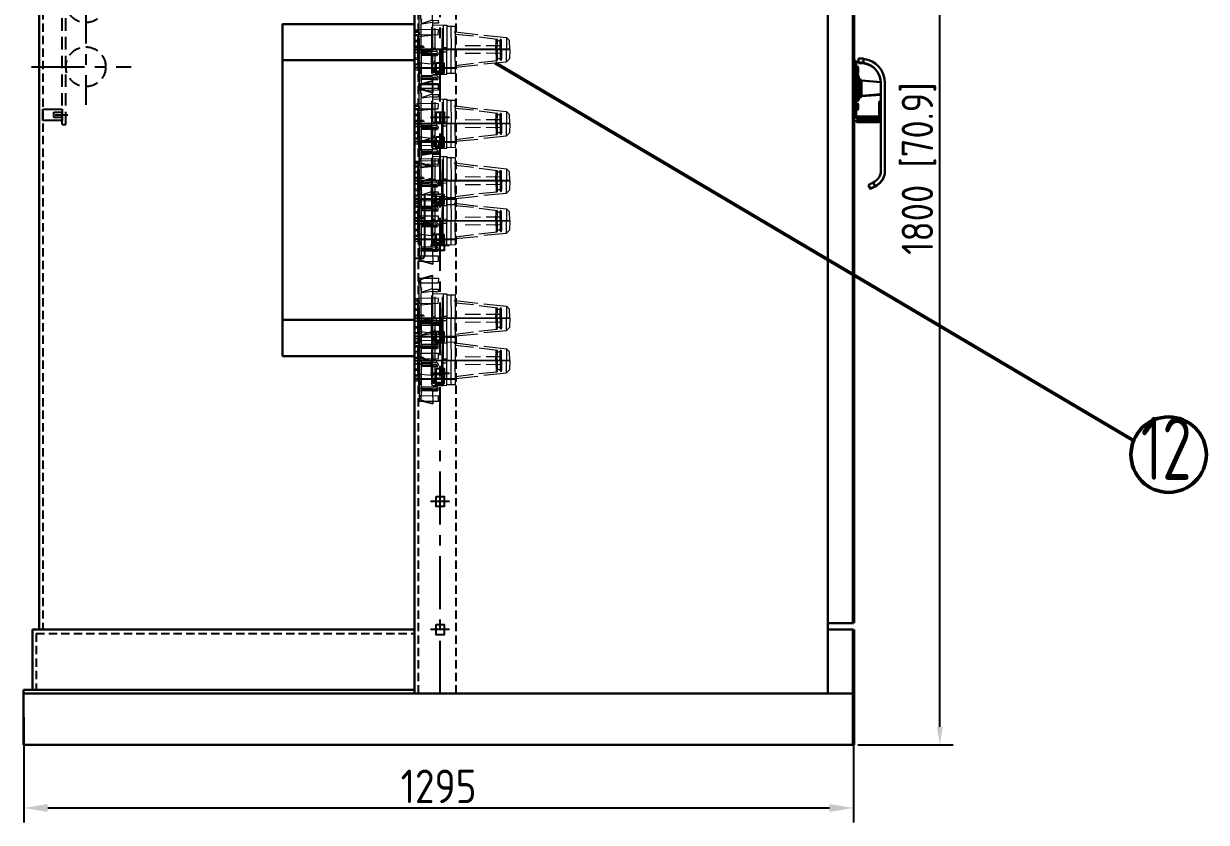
# Model space of a CAD drawing. Header units: millimetres. Extents: x 226184 to 236274, y -181921 to -175474.
# Drawn here: x 230604 to 232450, y -178184 to -176937 of the extents above; entities that cross this region are included whole.
import ezdxf

# ---------------------------------------------------------------- set-up
doc = ezdxf.new("R2010")
doc.units = ezdxf.units.MM
doc.header["$LTSCALE"] = 13
for name, pattern in [('CENTER', [50.8, 31.75, -6.35, 6.35, -6.35]), ('CENTERX2', [101.6, 63.5, -12.7, 12.7, -12.7]), ('DASHED', [0.75, 0.5, -0.25])]:
    doc.linetypes.add(name, pattern=pattern)
doc.layers.get('0').update_dxf_attribs({"color": 1, "linetype": 'CENTER'})
for name, color, linetype in [('1', 4, 'Continuous'), ('4虚线层', 6, 'DASHED'), ('C00-00-00', 7, 'Continuous'), ('PDF_几何图形', 7, 'Continuous'), ('粗实线', 4, 'Continuous')]:
    doc.layers.add(name, color=color, linetype=linetype)
doc.layers.add('2细实线', color=3, linetype='Continuous', lineweight=20)
doc.layers.add('标注、文本', color=3, linetype='Continuous', lineweight=25)
doc.styles.add('pdm', font='gbenor.shx', dxfattribs={"width": 0.8, "bigfont": 'gbhzfs.shx'})
doc.styles.get("Standard").update_dxf_attribs({"font": 'gbenor.shx', "bigfont": 'gbcbig.shx'})
doc.dimstyles.new('英寸 1-10', dxfattribs={"dimscale": 14, "dimtxt": 3.5, "dimasz": 2, "dimexe": 1.5, "dimexo": 0.5, "dimgap": 0.5, "dimtad": 1, "dimtoh": 1, "dimdec": 1, "dimdsep": 46, "dimtxsty": 'Standard', "dimcen": 2.5, "dimclrd": 3, "dimclre": 3, "dimclrt": 3, "dimadec": 0, "dimazin": 2, "dimtfac": 1, "dimtdec": 1, "dimtmove": 0, "dimatfit": 2, "dimfxl": 1, "dimarcsym": 0})
doc.dimstyles.new('郁文书', dxfattribs={"dimscale": 15, "dimtxt": 3.5, "dimasz": 2.5, "dimexe": 1.5, "dimexo": 0, "dimgap": 0.5, "dimtad": 1, "dimtoh": 1, "dimtxsty": 'Standard', "dimcen": 2.5, "dimclrd": 3, "dimclre": 3, "dimclrt": 2, "dimadec": 0, "dimazin": 0, "dimtfac": 1, "dimtmove": 0, "dimatfit": 2, "dimfxl": 1, "dimarcsym": 0})

# ---------------------------------------------------------------- blocks, each defined once
blk = doc.blocks.new('qecweqw')
at = {"layer": 'C00-00-00'}
h = blk.add_hatch(color=256, dxfattribs=at)
h.dxf.hatch_style = 2
h.paths.add_polyline_path([(142974.3, -156956.2), (142974.4, -156987.5), (142977.8, -156988.3)])
h = blk.add_hatch(color=256, dxfattribs=at)
h.dxf.hatch_style = 2
h.paths.add_polyline_path([(142974.3, -156956.2), (142977.8, -156957), (142977.8, -156988.3)])
h = blk.add_hatch(color=256, dxfattribs=at)
h.dxf.hatch_style = 2
h.paths.add_polyline_path([(142974.5, -156993.4), (142977.2, -156994), (142974.3, -156994.1)])
h = blk.add_hatch(color=256, dxfattribs=at)
h.dxf.hatch_style = 2
h.paths.add_polyline_path([(142974.4, -156987.5), (142974.5, -156993.4), (142977.2, -156994)])
h = blk.add_hatch(color=256, dxfattribs=at)
h.dxf.hatch_style = 2
h.paths.add_polyline_path([(142974.4, -156987.5), (142977.8, -156988.3), (142977.2, -156994)])
at = {"color": 2, "linetype": 'ByBlock', "lineweight": 18}
blk.add_line((142967.4, -156925.7), (142967.4, -156987.7), dxfattribs=at)
blk.add_line((143116.3, -156956.2), (142967.4, -156956.5))
at = {"layer": '1', "color": 1, "linetype": 'CENTERX2', "lineweight": -3, "ltscale": 0.1}
blk.add_line((143032.4, -156985.2), (142973.4, -156985.2), dxfattribs=at)
at = {"layer": 'C00-00-00', "lineweight": 0}
for points in [[(142974, -156893.5), (143004.6, -156893.6), (143004.3, -156901.7), (142974.4, -156901.4)], [(142974.6, -156933), (143004.4, -156933.3), (143004.7, -156925.4), (142974.3, -156924.9)], [(142974.2, -157019.6), (143004.9, -157019.4), (143004.6, -157011.3), (142974.6, -157011.6)]]:
    blk.add_lwpolyline(points, close=True, dxfattribs=at)
for points in [[(142974.5, -156929.8), (142974.5, -156892.6)], [(142977, -156897.1), (142974.8, -156896.9), (142975.4, -156902.6), (142977.5, -156902.1)], [(142977.1, -156894.2), (142993.5, -156889.6), (142995.6, -156889.1), (142995.3, -156891.4)], [(142977.4, -156895.6), (142993, -156890.5), (142995.2, -156890.7)], [(142977.1, -156913.2), (142978.2, -156911.5), (142979.6, -156911.1)], [(142979.3, -156909.7), (142977.7, -156909.4), (142977.4, -156908)], [(142977.4, -156908), (142977.6, -156915.2)], [(142995.7, -156910.9), (142993.5, -156911.1), (142977.7, -156916.2)], [(142977.9, -156956.3), (142977.7, -156916.2), (142995.7, -156913.8)], [(142995.7, -156910.9), (143004.5, -156910.7), (143004.9, -156915.2), (142995.4, -156915.2)], [(142995.7, -156910.9), (142995.6, -156952.4), (142996.1, -156953.2), (142997.3, -156954.2)], [(142996.3, -156917.6), (143012.2, -156918.3), (143018, -156918.2), (143018, -156956.1)], [(143018, -156918.2), (143018.4, -156919.8), (143030.8, -156919.7), (143031.1, -156956.2)], [(143024.3, -156919.7), (143024.6, -156956.2)], [(142967.4, -156925.7), (142973.4, -156925.4)], [(142971.7, -156935.9), (142994, -156933.8)], [(142974.3, -156956.2), (142974.3, -156924.9), (142973.4, -156925.4), (142973.4, -156956.7)], [(142994, -156933.8), (142993.9, -156956.4)], [(142999.4, -156954.7), (142999.5, -156922.7)], [(143029.4, -156928.9), (143031, -156928.5), (143066.3, -156933)], [(143068.5, -156936.4), (143096.8, -156940.1)], [(143075.6, -156933.7), (143111.2, -156937.6), (143111.2, -156956.5)], [(143116.3, -156956.2), (143115.9, -156942.3), (143111.2, -156937.6)], [(142981.3, -156951.3), (142967.4, -156951.1)], [(142967.4, -156952.4), (142983.2, -156952.4)], [(142974.3, -156956.2), (142974.4, -156987.5), (142973.5, -156988.1), (142973.4, -156956.7)], [(142977.9, -156956.3), (142977.2, -156994), (142974.3, -156994.1), (142974.3, -156956.2)], [(142977.9, -156956.3), (142977.6, -156995.6), (142978, -156997.1), (142979.4, -156997.4)], [(142996.4, -156989.7), (142994.7, -156990.8), (142994.2, -156992.9), (142994.6, -156994.4), (142996.7, -156994.9), (143012, -156994.8), (143017.9, -156994.7), (143018, -156956.1)], [(142995.5, -156965.5), (142995.6, -156990.3), (143010.2, -156990), (143011.7, -156989.6), (143012.1, -156988.2), (143012.2, -156956.2)], [(143002.6, -156959.8), (143000.1, -156954.9), (142997.3, -156954.2)], [(143018.2, -156993.3), (143031.3, -156993.4), (143031.1, -156956.2)], [(143070.3, -156950.7), (143046.3, -156950.3)], [(143075.4, -156978.8), (143111.2, -156975.4), (143111.2, -156956.5)], [(143103.1, -156950.3), (143079, -156950.5)], [(143096.6, -156940.7), (143097, -156942.3), (143098.4, -156942.6), (143099.9, -156942.2), (143100.9, -156941)], [(143101.8, -156940.5), (143101.1, -156940.3), (143100.9, -156941)], [(143103.1, -156956.8), (143103, -156941.5), (143102.4, -156940.6), (143101.8, -156940.5)], [(143116.3, -156956.2), (143115.9, -156970.7), (143111.2, -156975.4)], [(142967.4, -156960.5), (142983.5, -156960.5)], [(142981.8, -156961.6), (142967.4, -156961.7)], [(142971.7, -156976.7), (142993.8, -156978.9)], [(142974.7, -156960.7), (142974.7, -156989.1)], [(142977.3, -156962), (142978.4, -156963.7), (142979.8, -156964)], [(142979.5, -156965.4), (142977.9, -156965.8), (142977.6, -156967.2)], [(142977.8, -156959.9), (142978.2, -156961.5), (142979.6, -156961.8)], [(142995.5, -156965.5), (142995.6, -156990.3), (142996.1, -156991.1), (142997.3, -156992.1)], [(142995.5, -156965.5), (143002.7, -156965.7)], [(142995.6, -156961.9), (142995.8, -156964.1)], [(142995.6, -156961.9), (142995.8, -156964.1)], [(142997.8, -156990), (142995.6, -156990.3), (142999.4, -156989.7), (142999.8, -156965.7)], [(143002.3, -156964.1), (143002, -156962.6), (143000.6, -156962.3)], [(143004.7, -156963.2), (143004.4, -156961.7), (143004, -156960.2), (143002.6, -156959.8)], [(143002.7, -156965.7), (143003.7, -156964.5), (143004.7, -156963.2)], [(143070.5, -156962.4), (143046.4, -156962.7)], [(143068, -156976.4), (143096.3, -156973.5)], [(143103.2, -156962.7), (143079.3, -156962.2)], [(143101.1, -156971.7), (143099.9, -156970.6), (143098.5, -156970.3), (143097, -156970.7), (143096.5, -156972.8)], [(143101.1, -156971.7), (143101.6, -156972.5), (143102.3, -156972.7)], [(143102.3, -156972.7), (143103, -156972.8), (143103.3, -156971.4)], [(142967.4, -156987.7), (142973.5, -156988.1)], [(142974.6, -156983.2), (142974.8, -157020.4)], [(143002.6, -156997.7), (143000.1, -156992.8), (142997.3, -156992.1)], [(143031.3, -156983.9), (143066.3, -156980.4)], [(142977.3, -157015.9), (142975, -157016.1), (142975.6, -157010.4), (142977.7, -157010.9)], [(142977.3, -156999.9), (142978.4, -157001.6), (142979.8, -157001.9)], [(142977.6, -156995.6), (142977.8, -156997.8), (142978.2, -156999.4), (142979.6, -156999.7)], [(142977.6, -157005), (142977.8, -156997.8)], [(142979.5, -157003.3), (142977.9, -157003.7), (142977.6, -157005)], [(142995.5, -157003.3), (143002.7, -157003.6)], [(143002.3, -157002), (143002, -157000.5), (143000.6, -157000.2)], [(143004.7, -157001.1), (143004.4, -156999.6), (143004, -156998), (143002.6, -156997.7)], [(143002.7, -157003.6), (143003.6, -157003), (143004.7, -157001.1)], [(142977.3, -157018.8), (142993.8, -157023.3), (142995.8, -157023.8), (142995.6, -157021.6)], [(142977.6, -157017.4), (142993.2, -157022.5), (142995.5, -157022.3)]]:
    blk.add_lwpolyline(points, dxfattribs=at)
for points in [[(142977.4, -156908), (142977.4, -156908), (142977.1, -156894.2), (142977.1, -156894.2)], [(142995.3, -156909.6), (142995.3, -156909.6), (142995.6, -156889.1), (142995.6, -156889.1)], [(142994.1, -156920.7), (142994.1, -156920.7), (142993.9, -156956.4), (142993.9, -156956.4)], [(143012.2, -156918.3), (143012.2, -156918.3), (143012.2, -156956.2), (143012.2, -156956.2)], [(142967.4, -156925.7), (142971, -156925.5), (142973.4, -156925.4), (142973.4, -156925.4)], [(142967.4, -156928), (142971.1, -156927.8), (142973.6, -156927.6), (142973.6, -156927.6)], [(142967.4, -156929.3), (142971, -156929.1), (142973.3, -156929), (142973.3, -156929)], [(142967.4, -156932.9), (142970.9, -156932.8), (142973.2, -156932.6), (142973.2, -156932.6)], [(142967.4, -156934.6), (142971.1, -156934.3), (142973.6, -156934.2), (142973.6, -156934.2)], [(142971.9, -156938.2), (142971.9, -156938.2), (142972.2, -156974.7), (142972.2, -156974.7)], [(142974.8, -156938.1), (142974.8, -156938.1), (142974.5, -156974.5), (142974.5, -156974.5)], [(143010.4, -156923), (143010.4, -156923), (143009.9, -156956.4), (143009.9, -156956.4)], [(143012.1, -156924.9), (143012.1, -156924.9), (143012.2, -156956.2), (143012.2, -156956.2)], [(143030.8, -156932.1), (143030.8, -156932.1), (143059.3, -156935), (143059.3, -156935)], [(143094.5, -156956.3), (143094.5, -156956.3), (143094.7, -156939.6), (143094.7, -156939.6)], [(143096.5, -156956.8), (143096.5, -156956.8), (143096.8, -156940.1), (143096.8, -156940.1)], [(143101.8, -156940.5), (143101.8, -156940.5), (143101.9, -156939.8), (143101.9, -156939.8)], [(142967.4, -156941.7), (142971, -156941.5), (142973.3, -156941.4), (142973.3, -156941.4)], [(142967.4, -156943.9), (142971.1, -156943.8), (142973.6, -156943.7), (142973.6, -156943.7)], [(142973.6, -156956.1), (142973.6, -156956.1), (142970.9, -156956.1), (142967.4, -156956.1)], [(142967.4, -156956.6), (142976.7, -156956.6), (142998.2, -156956.6), (142998.2, -156956.6)], [(142973.4, -156956.7), (142973.4, -156956.7), (142970.8, -156956.7), (142967.4, -156956.7)], [(142993.8, -156978.9), (142993.8, -156978.9), (142993.9, -156956.4), (142993.9, -156956.4)], [(142994.2, -156992.9), (142994.2, -156992.9), (142993.9, -156956.4), (142993.9, -156956.4)], [(143010.2, -156990), (143010.2, -156990), (143009.9, -156956.4), (143009.9, -156956.4)], [(143012, -156994.8), (143012, -156994.8), (143012.2, -156956.2), (143012.2, -156956.2)], [(143012.1, -156953.3), (143012.1, -156953.3), (143018, -156953.2), (143018, -156953.2)], [(143024.7, -156993.3), (143024.7, -156993.3), (143024.6, -156956.2), (143024.6, -156956.2)], [(143094.5, -156956.3), (143094.5, -156956.3), (143094.8, -156973.8), (143094.8, -156973.8)], [(143096.5, -156956.8), (143096.5, -156956.8), (143096.3, -156973.5), (143096.3, -156973.5)], [(143101, -156956.3), (143101, -156956.3), (143100.9, -156941), (143100.9, -156941)], [(143101, -156956.3), (143101, -156956.3), (143101, -156972.3), (143101, -156972.3)], [(143103.1, -156956.8), (143103.1, -156956.8), (143103.3, -156971.4), (143103.3, -156971.4)], [(142967.4, -156968.9), (142971.1, -156969), (142973.5, -156969.1), (142973.5, -156969.1)], [(142967.4, -156971.1), (142971.2, -156971.3), (142973.7, -156971.4), (142973.7, -156971.4)], [(142978.8, -156958.7), (142978.8, -156958.7), (142994, -156962.2), (142994, -156962.2)], [(142995.4, -156959.6), (142995.4, -156959.6), (142979.4, -156959.6), (142979.4, -156959.6)], [(142995.5, -156965.5), (142995.5, -156965.5), (142979.5, -156965.4), (142979.5, -156965.4)], [(142995.6, -156961.9), (142995.6, -156961.9), (142979.6, -156961.8), (142979.6, -156961.8)], [(142995.8, -156964.1), (142995.8, -156964.1), (142979.8, -156964), (142979.8, -156964)], [(142995.3, -156982.2), (142995.3, -156982.2), (142999.6, -156973), (142999.6, -156973)], [(143002.6, -156959.8), (143002.6, -156959.8), (142995.4, -156959.6), (142995.4, -156959.6)], [(142995.6, -156961.9), (142995.6, -156961.9), (143000.6, -156962.3), (143000.6, -156962.3)], [(142995.8, -156964.1), (142995.8, -156964.1), (143002.3, -156964.1), (143002.3, -156964.1)], [(143002.3, -156964.1), (143002.3, -156964.1), (143002.5, -156963.4), (143002.5, -156963.4)], [(143012.1, -156959.8), (143012.1, -156959.8), (143017.9, -156959.7), (143017.9, -156959.7)], [(142967.4, -156978.3), (142971.1, -156978.5), (142973.5, -156978.6), (142973.5, -156978.6)], [(142967.4, -156979.8), (142971.3, -156980), (142973.9, -156980.1), (142973.9, -156980.1)], [(142967.4, -156983.5), (142971.2, -156983.6), (142973.8, -156983.8), (142973.8, -156983.8)], [(142967.4, -156984.9), (142971.1, -156985), (142973.4, -156985.1), (142973.4, -156985.1)], [(142967.4, -156987.7), (142971.1, -156987.9), (142973.5, -156988.1), (142973.5, -156988.1)], [(142994.2, -156992.9), (142994.2, -156992.9), (142994.4, -156992.2), (142994.4, -156992.2)], [(142999.8, -156984.7), (142999.8, -156984.7), (142995.6, -156990.3), (142995.6, -156990.3)], [(142996.4, -156989.7), (142996.4, -156989.7), (143012.4, -156989.8), (143012.4, -156989.8)], [(142999.3, -156986.7), (142999.3, -156986.7), (142997.8, -156990), (142997.8, -156990)], [(142999.1, -156978), (142999.1, -156978), (142999.3, -156977.3), (142999.3, -156977.3)], [(143031.2, -156981), (143031.2, -156981), (143059.7, -156977.4), (143059.7, -156977.4)], [(142977.6, -157005), (142977.6, -157005), (142977.3, -157018.8), (142977.3, -157018.8)], [(142995.4, -156997.5), (142995.4, -156997.5), (142979.4, -156997.4), (142979.4, -156997.4)], [(142995.5, -157003.3), (142995.5, -157003.3), (142979.5, -157003.3), (142979.5, -157003.3)], [(142995.6, -156999.7), (142995.6, -156999.7), (142979.6, -156999.7), (142979.6, -156999.7)], [(142995.8, -157002), (142995.8, -157002), (142979.8, -157001.9), (142979.8, -157001.9)], [(143002.6, -156997.7), (143002.6, -156997.7), (142995.4, -156997.5), (142995.4, -156997.5)], [(142995.5, -157003.3), (142995.5, -157003.3), (142995.8, -157023.8), (142995.8, -157023.8)], [(142995.6, -156999.7), (142995.6, -156999.7), (142995.8, -157002), (142995.8, -157002)], [(142995.6, -156999.7), (142995.6, -156999.7), (143000.6, -157000.2), (143000.6, -157000.2)], [(142995.8, -157002), (142995.8, -157002), (143002.3, -157002), (143002.3, -157002)], [(143002.3, -157002), (143002.3, -157002), (143002.5, -157001.3), (143002.5, -157001.3)]]:
    blk.add_open_spline(points, degree=3, dxfattribs=at)
at = {"layer": '粗实线'}
for p, q in [((143001.4, -156977.2), (143013.4, -156977.2)), ((143001.4, -156993.2), (143001.4, -156977.2)), ((143013.4, -156993.2), (143001.4, -156993.2)), ((143013.4, -156977.2), (143013.4, -156993.2))]:
    blk.add_line(p, q, dxfattribs=at)
blk = doc.blocks.new('*D56')
at = {"layer": '1', "color": 3, "lineweight": -2}
for p, q in [((230604, -178020), (230604, -178184.1)), ((231899, -178023), (231899, -178184.1)), ((230641.5, -178161.6), (231861.5, -178161.6))]:
    blk.add_line(p, q, dxfattribs=at)
at = {"layer": '1', "color": 3}
for points in [[(230641.5, -178155.3), (230641.5, -178167.8), (230604, -178161.6)], [(231861.5, -178155.3), (231861.5, -178167.8), (231899, -178161.6)]]:
    blk.add_solid(points, dxfattribs=at)
at = {"layer": 'Defpoints', "color": 0}
for p in [(230604, -178020), (231899, -178023), (231899, -178161.6)]:
    blk.add_point(p, dxfattribs=at)
at = {"layer": '1', "color": 2, "insert": (231251.5, -178127.8), "char_height": 52.5, "attachment_point": 5}
blk.add_mtext('1295', dxfattribs=at)
blk = doc.blocks.new('*D57')
at = {"layer": '2细实线', "color": 3, "linetype": 'ByBlock', "lineweight": -2}
for p, q in [((231906, -176263), (232054.7, -176263)), ((232033.7, -178035), (232033.7, -176291)), ((231906, -178063), (232054.7, -178063))]:
    blk.add_line(p, q, dxfattribs=at)
at = {"layer": '2细实线', "color": 3, "linetype": 'ByBlock'}
for points in [[(232029, -176291), (232038.3, -176291), (232033.7, -176263)], [(232029, -178035), (232038.3, -178035), (232033.7, -178063)]]:
    blk.add_solid(points, dxfattribs=at)
at = {"layer": 'Defpoints', "color": 0, "linetype": 'ByBlock'}
for p in [(231899, -176263), (232033.7, -176263), (231899, -178063)]:
    blk.add_point(p, dxfattribs=at)
at = {"layer": '2细实线', "color": 3, "linetype": 'ByBlock', "insert": (232001.2, -177163), "char_height": 49, "attachment_point": 5, "rotation": 90}
blk.add_mtext('1800 [70.9]', dxfattribs=at)
blk = doc.blocks.new('A$C78CD18D1')
at = {"layer": '标注、文本', "color": 4, "lineweight": 30}
for p, q in [((33.3, 203.5), (33.3, 197.1)), ((38.1, 203.8), (41.3, 203.8)), ((41.3, 203.8), (41.3, 197.5)), ((33.3, 197.1), (33.3, 196.5)), ((41.3, 197.5), (38.1, 197.5)), ((41.3, 196.8), (38.1, 196.8)), ((41.3, 197.5), (41.3, 196.8)), ((43.2, 191.1), (45, 191.1)), ((43.2, 182.8), (43.2, 191.1)), ((45, 200), (47.5, 200)), ((45, 200), (45, 174.2)), ((47.5, 200), (47.5, 174.2)), ((47.5, 199.5), (49.1, 199.5)), ((6.4, 167), (36.4, 169.4)), ((36.4, 169.4), (36.4, 145.5)), ((37.1, 169.9), (37.3, 170.4)), ((37.1, 157.4), (37.1, 169.9)), ((37.3, 144.5), (37.3, 170.4)), ((38.8, 171.5), (39.4, 171.5)), ((38.8, 157.4), (38.8, 171.5)), ((39.4, 171.5), (39.4, 143.4)), ((40.2, 172), (41.3, 175.5)), ((40.2, 157.4), (40.2, 172)), ((41.3, 139.4), (41.3, 175.5)), ((41.7, 184), (41.7, 183.4)), ((41.7, 183.2), (41.7, 183.4)), ((41.7, 182.8), (41.7, 182.6)), ((41.7, 174.4), (41.7, 173.6)), ((41.7, 173.5), (41.7, 173.6)), ((42.8, 157.4), (42.8, 171.8)), ((43.4, 182.8), (43.2, 182.8)), ((43.2, 182), (43.4, 182)), ((43.2, 181.7), (43.2, 182)), ((45, 181.7), (43.2, 181.7)), ((43.2, 181.2), (45, 181.2)), ((43.2, 173.3), (43.2, 181.2)), ((43.4, 173.3), (43.2, 173.3)), ((43.2, 172.4), (43.4, 172.4)), ((43.2, 171.8), (43.2, 172.4)), ((45, 171.8), (43.2, 171.8)), ((43.4, 182.8), (43.4, 182)), ((43.4, 181.7), (43.4, 181.2)), ((43.4, 173.3), (43.4, 172.4)), ((45, 174.2), (47.5, 174.2)), ((45, 174.2), (45, 157.4)), ((47.5, 174.2), (47.5, 157.4)), ((49.1, 174.1), (47.5, 174.1)), ((47.5, 157.4), (47.5, 174.1)), ((0, 165.7), (0, 28.1)), ((6.3, 165.7), (6.3, 28.1)), ((36.4, 145.5), (6.3, 147.9)), ((37.1, 145), (37.1, 157.4)), ((38.8, 143.4), (38.8, 157.4)), ((40.2, 157.4), (40.2, 142.9)), ((42.8, 138.3), (42.8, 157.4)), ((45, 157.4), (47.5, 157.4)), ((45, 157.4), (45, 115.7)), ((47.5, 157.4), (49.1, 157.4)), ((47.5, 110.6), (47.5, 157.4)), ((36.4, 144.9), (6.3, 147.3)), ((6.3, 136.8), (8.8, 136.8)), ((8.8, 127.3), (8.8, 136.8)), ((36.4, 145.5), (36.4, 144.9)), ((37.3, 144.5), (37.1, 145)), ((37.1, 144.4), (37.1, 145)), ((37.3, 143.8), (37.1, 144.4)), ((37.3, 143.8), (37.3, 144.5)), ((39.4, 143.4), (38.8, 143.4)), ((38.8, 142.8), (38.8, 143.4)), ((39.4, 142.8), (38.8, 142.8)), ((39.4, 143.4), (39.4, 142.8)), ((41.3, 139.4), (40.2, 142.9)), ((40.2, 142.9), (40.2, 142.2)), ((41.3, 138.8), (40.2, 142.2)), ((41.3, 138.8), (41.3, 139.4)), ((45, 138.3), (42.8, 138.3)), ((42.8, 137.7), (42.8, 138.3)), ((45, 137.7), (42.8, 137.7)), ((43.2, 133.7), (45, 133.7)), ((43.2, 126.2), (43.2, 133.7)), ((6.3, 127.3), (8.8, 127.3)), ((8.8, 127.3), (8.8, 109.1)), ((21.3, 113.2), (8.8, 113.2)), ((21.3, 110.7), (21.3, 113.2)), ((42.5, 113.2), (21.3, 113.2)), ((41.7, 127.1), (41.7, 126.3)), ((41.7, 126), (41.7, 126.3)), ((41.7, 125.6), (41.7, 125.2)), ((43, 110.7), (42.7, 113.2)), ((43.4, 126.2), (43.2, 126.2)), ((43.2, 125.1), (43.4, 125.1)), ((43.2, 124.3), (43.2, 125.1)), ((45, 124.3), (43.2, 124.3)), ((43.2, 123.7), (43.4, 123.7)), ((43.2, 123.6), (43.2, 123.7)), ((45, 123.6), (43.2, 123.6)), ((43.4, 126.2), (43.4, 125.1)), ((43.4, 124.3), (43.4, 123.7)), ((45, 115.7), (45, 115.1)), ((47.5, 115.7), (45, 115.7)), ((21.3, 110.7), (8.8, 110.7)), ((21.3, 110.1), (8.8, 110.1)), ((34.9, 107.5), (10.4, 107.5)), ((34.9, 105.1), (10.4, 105.1)), ((34.9, 104.4), (10.4, 104.4)), ((42.5, 110.7), (21.3, 110.7)), ((21.3, 110.1), (21.3, 110.7)), ((42.5, 110.1), (21.3, 110.1)), ((34.9, 107.5), (34.9, 105.1)), ((44.4, 107.5), (34.9, 107.5)), ((44.4, 105.1), (34.9, 105.1)), ((34.9, 105.1), (34.9, 104.4)), ((44.4, 104.4), (34.9, 104.4)), ((43, 110.1), (42.9, 110.7)), ((44.4, 107.5), (44.4, 105.1)), ((44.4, 105.1), (44.4, 104.4)), ((47.5, 110.6), (49.1, 110.6)), ((47.5, 110), (47.5, 110.6)), ((47.5, 110), (49.1, 110)), ((15.3, 4.6), (12.7, 6.1)), ((15.3, 4), (12.7, 5.5)), ((18.5, 10.1), (15.3, 4.6)), ((15.6, 4.5), (15.3, 4)), ((15.9, 11.6), (18.5, 10.1)), ((25.4, 6.1), (22.2, 0.6)), ((25.4, 5.5), (22.2, 0)), ((25.4, 5.5), (25.1, 5.7))]:
    blk.add_line(p, q, dxfattribs=at)
at = {"layer": '标注、文本', "color": 4, "lineweight": 30, "flags": 128}
for points in [[(41.7, 188.9), (41.7, 189.2), (41.8, 189.5)], [(41.7, 131.5), (41.7, 131.8), (41.8, 132.1)], [(15.3, 4.6), (16.7, 3.8), (18, 3.1), (19.2, 2.4), (20.2, 1.8), (21.1, 1.3), (21.7, 0.9), (22.1, 0.7), (22.2, 0.6)], [(15.3, 4), (16.7, 3.2), (18, 2.4), (19.2, 1.8), (20.2, 1.2), (21.1, 0.7), (21.7, 0.3), (22.1, 0.1), (22.2, 0)], [(25.4, 6.1), (25.3, 6.2), (24.9, 6.4), (24.2, 6.8), (23.4, 7.3), (22.3, 7.9), (21.2, 8.6), (19.9, 9.3), (18.5, 10.1)]]:
    blk.add_lwpolyline(points, dxfattribs=at)
at = {"layer": '标注、文本', "color": 4, "lineweight": 30}
for centre, radius, start, end in [((38.1, 165.7), 38.1, 97.1808, 180), ((38.1, 165.7), 31.7, 98.6269, 180), ((38.1, 165.1), 31.7, 98.6269, 176.5888), ((43.2, 189.6), 1.55, 90, 180), ((36.4, 170.1), 0.794, 274.5328, 340.9811), ((38.8, 169.9), 1.59, 90.0941, 160.9811), ((39.4, 172.3), 0.794, 270.0941, 341.3787), ((42.8, 175), 1.59, 137.803, 161.3787), ((43.2, 183.2), 1.55, 180, 270), ((43.2, 182.6), 1.55, 180, 248.486), ((43.2, 179.7), 1.55, 90, 180), ((43.2, 173.3), 1.55, 180, 270), ((36.4, 144.7), 0.794, 19.0189, 85.4672), ((36.4, 144.1), 0.794, 19.0189, 85.4672), ((38.8, 145), 1.59, 199.0189, 269.9059), ((38.8, 144.4), 1.59, 199.0189, 269.9059), ((39.4, 142.6), 0.794, 18.6213, 89.9059), ((39.4, 142), 0.794, 18.6213, 89.9059), ((42.8, 139.9), 1.59, 198.6213, 269.9059), ((42.8, 139.3), 1.59, 198.6213, 269.9059), ((43.2, 132.2), 1.55, 90, 180), ((43.2, 125.8), 1.55, 180, 270), ((43.2, 125.2), 1.55, 180, 270), ((42.5, 115.7), 2.54, 270, 275.655), ((10.4, 109.1), 4.05, 180, 270), ((10.4, 108.5), 4.05, 180, 270), ((10.4, 109.1), 1.59, 180, 270), ((42.5, 115.7), 5, 270, 275.655), ((42.5, 115.1), 5, 270, 275.655), ((25.4, 28.1), 25.4, 180, 240), ((25.4, 27.5), 25.4, 180, 240), ((25.4, 28.1), 19, 180, 240)]:
    blk.add_arc(centre, radius, start, end, dxfattribs=at)
for points, knots in [([(38.1, 203.8), (37.3, 203.8), (35.9, 203.8), (34.2, 203.6), (33.3, 203.5)], [0, 0, 0, 0, 0.515182, 1, 1, 1, 1]), ([(38.1, 197.5), (37.3, 197.5), (35.9, 197.5), (34.2, 197.2), (33.3, 197.1)], [0, 0, 0, 0, 0.51139, 1, 1, 1, 1]), ([(38.1, 196.8), (37.3, 196.8), (35.9, 196.8), (34.2, 196.6), (33.3, 196.5)], [0, 0, 0, 0, 0.511388, 1, 1, 1, 1]), ([(41.7, 184.2), (41.7, 184.4), (41.7, 185), (41.7, 186), (41.7, 187.1), (41.7, 188.1), (41.7, 188.9), (41.7, 189.4), (41.7, 189.6), (41.7, 189.6), (41.7, 189.6)], [0, 0, 0, 0, 0.137653, 0.283281, 0.428911, 0.566573, 0.704226, 0.849857, 0.995483, 1, 1, 1, 1]), ([(43.2, 182.8), (43, 182.8), (42.7, 182.9), (42.2, 183.1), (41.9, 183.4), (41.7, 183.8), (41.7, 184.1), (41.7, 184.2)], [0, 0, 0, 0, 0.210187, 0.420347, 0.631433, 0.845182, 1, 1, 1, 1]), ([(41.7, 183.4), (41.7, 183.2), (41.7, 182.9), (42, 182.5), (42.4, 182.2), (42.8, 182), (43.1, 182), (43.2, 182)], [0, 0, 0, 0, 0.220681, 0.441546, 0.658221, 0.871045, 1, 1, 1, 1]), ([(41.7, 182.6), (41.7, 182.4), (41.7, 182.1), (42, 181.7), (42.4, 181.3), (42.7, 181.2), (42.9, 181.2), (42.9, 181.2)], [0, 0, 0, 0, 0.251279, 0.502793, 0.749565, 0.991903, 1, 1, 1, 1]), ([(41.7, 174.6), (41.7, 174.9), (41.7, 175.5), (41.7, 176.6), (41.7, 177.6), (41.7, 178.5), (41.7, 179.2), (41.7, 179.6), (41.7, 179.6), (41.7, 179.6)], [0, 0, 0, 0, 0.145552, 0.299549, 0.453518, 0.599078, 0.744636, 0.898621, 1, 1, 1, 1]), ([(43.2, 173.3), (43, 173.4), (42.7, 173.4), (42.2, 173.6), (41.9, 173.9), (41.7, 174.2), (41.7, 174.5), (41.7, 174.6)], [0, 0, 0, 0, 0.21019, 0.420367, 0.631449, 0.845163, 1, 1, 1, 1]), ([(41.7, 173.6), (41.7, 173.5), (41.7, 173.2), (42, 172.8), (42.4, 172.5), (42.8, 172.4), (43.1, 172.4), (43.2, 172.4)], [0, 0, 0, 0, 0.220685, 0.441548, 0.658239, 0.871045, 1, 1, 1, 1]), ([(41.7, 127.3), (41.7, 127.6), (41.7, 128.3), (41.7, 129.4), (41.7, 130.4), (41.7, 131.3), (41.7, 131.9), (41.7, 132.2), (41.7, 132.2), (41.7, 132.1)], [0, 0, 0, 0, 0.151976, 0.312762, 0.473537, 0.62551, 0.777478, 0.938255, 1, 1, 1, 1]), ([(43.2, 126.2), (43, 126.2), (42.7, 126.2), (42.2, 126.4), (41.9, 126.7), (41.7, 127), (41.7, 127.2), (41.7, 127.3)], [0, 0, 0, 0, 0.210192, 0.420367, 0.631467, 0.845193, 1, 1, 1, 1]), ([(41.7, 126.3), (41.7, 126.1), (41.7, 125.9), (42, 125.5), (42.4, 125.3), (42.8, 125.1), (43.1, 125.1), (43.2, 125.1)], [0, 0, 0, 0, 0.220676, 0.44155, 0.658226, 0.871039, 1, 1, 1, 1]), ([(41.7, 125.4), (41.7, 125.4), (41.7, 125.5), (41.7, 125.7), (41.7, 125.8)], [0, 0, 0, 0, 0.173174, 1, 1, 1, 1]), ([(41.7, 125.2), (41.7, 125), (41.7, 124.7), (42, 124.3), (42.4, 123.9), (42.8, 123.8), (43.1, 123.8), (43.2, 123.7)], [0, 0, 0, 0, 0.220699, 0.44156, 0.658227, 0.871047, 1, 1, 1, 1]), ([(42.7, 113.2), (43, 113.3), (43.6, 113.4), (44.3, 113.9), (44.8, 114.6), (45, 115.3), (45, 115.6), (45, 115.7)], [0, 0, 0, 0, 0.236455, 0.472959, 0.708352, 0.94375, 1, 1, 1, 1]), ([(47.5, 115.7), (47.4, 115.2), (47.3, 114), (46.4, 112.5), (45.2, 111.4), (43.9, 110.9), (43.2, 110.8), (43, 110.7)], [0, 0, 0, 0, 0.231373, 0.462669, 0.693425, 0.924067, 1, 1, 1, 1]), ([(47.5, 115.1), (47.4, 114.5), (47.3, 113.4), (46.4, 111.9), (45.2, 110.7), (43.9, 110.2), (43.2, 110.1), (43, 110.1)], [0, 0, 0, 0, 0.231371, 0.462665, 0.69343, 0.92407, 1, 1, 1, 1])]:
    blk.add_open_spline(points, degree=3, knots=knots, dxfattribs=at)
blk = doc.blocks.new('A$C3F113F42')
at = {"layer": '1', "color": 1, "linetype": 'CENTERX2', "lineweight": -3, "ltscale": 0.1}
for p, q in [((84.7, 340.8), (84.7, 30.3)), ((5.5, 290), (153.3, 290)), ((5.5, 190), (153.3, 190)), ((0, 90), (155.7, 90))]:
    blk.add_line(p, q, dxfattribs=at)
at = {"layer": '4虚线层', "ltscale": 3}
for p, q in [((53.7, 380), (47.7, 380)), ((47.7, 0), (47.7, 380)), ((53.7, 0), (53.7, 380)), ((37, 365), (62.1, 365)), ((37, 15), (62.1, 15)), ((47.7, 0), (53.7, 0))]:
    blk.add_line(p, q, dxfattribs=at)
at = {"layer": '4虚线层', "ltscale": 5}
for points in [[(17.7, 373.9), (47.7, 373.9), (47.7, 356.1), (17.7, 356.1)], [(17.7, 373.9), (47.7, 373.9), (47.7, 356.1), (17.7, 356.1)], [(17.7, 23.9), (47.7, 23.9), (47.7, 6.1), (17.7, 6.1)], [(17.7, 23.9), (47.7, 23.9), (47.7, 6.1), (17.7, 6.1)]]:
    blk.add_lwpolyline(points, close=True, dxfattribs=at)
at = {"layer": '4虚线层', "ltscale": 3}
for points in [[(34.8, 369.3), (47.7, 369.3), (47.7, 360.7), (34.8, 360.7)], [(34.8, 369.3), (47.7, 369.3), (47.7, 360.7), (34.8, 360.7)], [(34.8, 19.3), (47.7, 19.3), (47.7, 10.7), (34.8, 10.7)], [(34.8, 19.3), (47.7, 19.3), (47.7, 10.7), (34.8, 10.7)]]:
    blk.add_lwpolyline(points, close=True, dxfattribs=at)
for centre in [(84.7, 290), (84.7, 190), (84.7, 90)]:
    blk.add_circle(centre, 31, dxfattribs=at)

msp = doc.modelspace()

# ---------------------------------------------------------------- linework, layer by layer
at = {"layer": '1', "color": 1, "linetype": 'CENTERX2', "lineweight": -3, "ltscale": 0.1}
for p, q in [((231253.955, -177982.976), (231253.955, -176298.42)), ((231268.749, -177082.976), (231239.002, -177082.976)), ((231268.749, -177282.976), (231239.002, -177282.976)), ((231268.749, -177482.976), (231239.002, -177482.976)), ((231268.749, -177682.976), (231239.002, -177682.976)), ((231268.749, -177882.976), (231239.002, -177882.976))]:
    msp.add_line(p, q, dxfattribs=at)
at = {"layer": '4虚线层', "ltscale": 2}
for p, q in [((231278.955, -177982.976), (231278.955, -176298.42)), ((231219.955, -177982.976), (231219.955, -176304.42)), ((230633.955, -176468.42), (230633.955, -177882.976)), ((230623.564, -177888.976), (231213.955, -177888.976)), ((230623.564, -177888.976), (230623.564, -177976.976))]:
    msp.add_line(p, q, dxfattribs=at)
at = {"layer": 'PDF_几何图形'}
for p, q in [((231229.45, -177202.233), (231229.45, -177300.073)), ((231212.931, -177303.049), (231226.474, -177303.049))]:
    msp.add_line(p, q, dxfattribs=at)
for points in [[(231230.483, -177279.424), (231229.936, -177279.545), (231229.572, -177279.91), (231229.45, -177280.456)], [(231226.474, -177303.049), (231227.203, -177302.988), (231227.932, -177302.684), (231228.6, -177302.199), (231229.025, -177301.591), (231229.329, -177300.862), (231229.45, -177300.073)]]:
    msp.add_lwpolyline(points, dxfattribs=at)
at = {"layer": '粗实线', "lineweight": 30}
for p, q in [((231213.955, -177976.976), (231213.955, -176262.976)), ((231213.955, -177982.976), (231213.955, -176262.976)), ((231898.955, -177872.976), (231898.955, -176262.976)), ((231858.955, -177982.976), (231858.955, -176298.42)), ((230627.955, -176470.638), (230627.955, -177882.976)), ((231007.955, -176936.976), (231007.955, -177455.802)), ((231007.955, -176937.268), (231213.955, -176937.268)), ((231007.955, -176993.733), (231213.955, -176993.733)), ((231007.955, -177399.338), (231213.955, -177399.338)), ((231007.955, -177455.802), (231213.955, -177455.802)), ((230617.564, -177882.976), (231213.955, -177882.976)), ((230617.564, -177882.976), (230617.564, -177976.976)), ((231858.955, -177872.976), (231898.955, -177872.976)), ((231858.955, -177882.976), (231898.955, -177882.976)), ((231898.955, -177939.952), (231898.955, -177882.976)), ((230603.955, -177976.976), (230603.955, -178062.976)), ((230603.955, -177976.976), (231213.955, -177976.976)), ((230603.955, -177982.976), (231213.955, -177982.976)), ((230627.955, -177982.976), (230603.955, -177982.976)), ((231213.955, -177982.976), (231278.955, -177982.976)), ((231278.955, -177982.976), (231898.955, -177982.976)), ((230603.955, -178062.976), (231898.955, -178062.976))]:
    msp.add_line(p, q, dxfattribs=at)
at = {"layer": '粗实线', "lineweight": 50}
for p, q in [((231898.955, -177872.976), (231898.955, -176362.976)), ((232336.217, -177587.718), (231339.801, -176997.879)), ((231898.955, -178062.976), (231898.955, -177882.976))]:
    msp.add_line(p, q, dxfattribs=at)
at = {"layer": '粗实线'}
for points in [[(231247.955, -177074.976), (231259.955, -177074.976), (231259.955, -177090.976), (231247.955, -177090.976)], [(231247.955, -177274.976), (231259.955, -177274.976), (231259.955, -177290.976), (231247.955, -177290.976)], [(231247.955, -177474.976), (231259.955, -177474.976), (231259.955, -177490.976), (231247.955, -177490.976)], [(231247.955, -177674.976), (231259.955, -177674.976), (231259.955, -177690.976), (231247.955, -177690.976)], [(231247.955, -177874.976), (231259.955, -177874.976), (231259.955, -177890.976), (231247.955, -177890.976)]]:
    msp.add_lwpolyline(points, close=True, dxfattribs=at)
at = {"layer": '粗实线', "lineweight": 50}
msp.add_circle((232390.796, -177609.765), 58.863, dxfattribs=at)

# ---------------------------------------------------------------- block references
at = {"color": 7, "linetype": 'ByBlock', "lineweight": 30}
for p in [(88246.507, -20020.75), (88246.507, -20136.434), (88246.507, -20225.75), (88246.507, -20288.434), (88246.507, -20440.434), (88246.507, -20506.713)]:
    msp.add_blockref('qecweqw', p, dxfattribs=at)
at = {"layer": '标注、文本'}
msp.add_blockref('A$C3F113F42', (230616.207, -177093.977), dxfattribs=at)
at = {"layer": '标注、文本', "xscale": -1}
msp.add_blockref('A$C78CD18D1', (231948.024, -177194.912), dxfattribs=at)

# ---------------------------------------------------------------- texts
at = {"layer": '粗实线', "lineweight": 50, "style": 'pdm', "width": 0.8}
msp.add_text('12', height=98.3509, dxfattribs=at).set_placement((232347.316, -177649.179))

# ---------------------------------------------------------------- dimensions: what is measured, and where the dimension line sits
at = {"layer": '1'}
dim = msp.add_linear_dim(base=(231898.955, -178161.559), p1=(230603.955, -178019.976), p2=(231898.955, -178022.976), dimstyle='郁文书', override={"dimarcsym": 1}, dxfattribs=at)
dim.commit()
dim.dimension.update_dxf_attribs({"geometry": '*D56', "text_midpoint": (231251.455, -178127.809)})
at = {"layer": '2细实线', "linetype": 'ByBlock'}
dim = msp.add_linear_dim(base=(232033.671, -176262.976), p1=(231898.955, -178062.976), p2=(231898.955, -176262.976), angle=90, dimstyle='英寸 1-10', dxfattribs=at)
dim.commit()
dim.dimension.update_dxf_attribs({"geometry": '*D57', "text_midpoint": (232001.15, -177162.976)})

doc.saveas('drawing.dxf')
